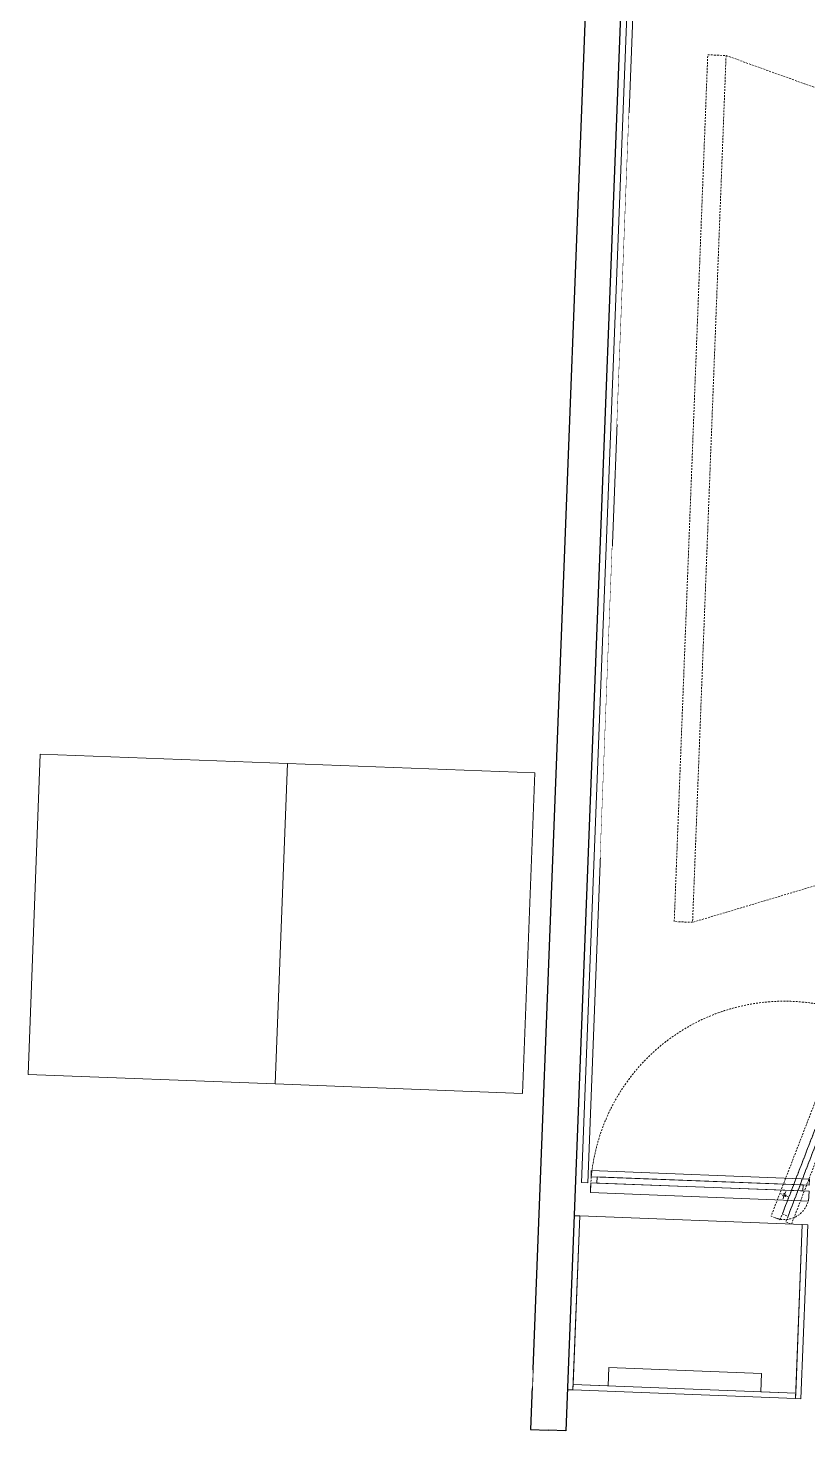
# Model space of a CAD drawing. Header units: millimetres. Extents: x 32078 to 83548, y -4690 to 56252.
# Drawn here: x 36870 to 39422, y 18863 to 23456 of the extents above; entities that cross this region are included whole.
import ezdxf

# ---------------------------------------------------------------- set-up
doc = ezdxf.new("R2010")
doc.units = ezdxf.units.MM
doc.header["$MEASUREMENT"] = 0
doc.linetypes.add('DGN Style 2', pattern=[10, 6, -4])
for name, color, linetype, lineweight in [('E-ELEC-EQPM', 71, 'Continuous', 13), ('EQPM-FIXD', 62, 'Continuous', 13), ('EQPM-OVHD', 62, 'DGN Style 2', 13), ('FIXT-JNRY-FULL', 6, 'Continuous', 0), ('FIXT-JNRY-PART', 42, 'Continuous', 0), ('PRTN-FULL', 6, 'Continuous', 30), ('WALL-LNIG', 1, 'Continuous', 0)]:
    doc.layers.add(name, color=color, linetype=linetype, lineweight=lineweight)

# ---------------------------------------------------------------- blocks, each defined once
blk = doc.blocks.new('*U95')
at = {"color": 0, "linetype": 'ByBlock', "lineweight": -2, "flags": 128}
for points in [[(-355.8, 49.8), (358.5, 22.2), (357.7, 2.2), (-356.6, 29.8), (-355.8, 49.8)], [(-357.4, 9.8), (357, -17.8), (355.7, -49.8), (-358.6, -22.2), (-357.4, 9.8)], [(-336.6, 29), (337.9, 3), (337.1, -17), (-337.4, 9), (-336.6, 29)]]:
    blk.add_lwpolyline(points, close=True, dxfattribs=at)
blk = doc.blocks.new('*U184')
at = {"color": 0, "linetype": 'ByBlock', "lineweight": -2}
blk.add_wipeout([(-26.4, 712.4), (-81.2, -706.6), (68.6, -712.4), (123.5, 706.6)], dxfattribs=at)
blk.add_wipeout([(-34.1, 512.5), (-73.5, -506.7), (-123.5, -504.8), (-84.1, 514.4)], dxfattribs=at)
blk = doc.blocks.new('*U185')
at = {"color": 0, "linetype": 'ByBlock', "lineweight": -2}
blk.add_wipeout([(-26.4, 712.4), (-81.2, -706.6), (68.6, -712.4), (123.5, 706.6)], dxfattribs=at)
blk.add_wipeout([(-34.1, 512.5), (-73.5, -506.7), (-123.5, -504.8), (-84.1, 514.4)], dxfattribs=at)
blk = doc.blocks.new('*U186')
at = {"color": 0, "linetype": 'ByBlock', "lineweight": -2}
for p, q in [((188.4, -274.5), (165.1, -265.5)), ((181.3, -258.4), (172.3, -281.7))]:
    blk.add_line(p, q, dxfattribs=at)
at = {"color": 0, "linetype": 'ByBlock', "lineweight": -2, "flags": 128}
for points in [[(162.9, -350.4), (420.3, 316.5), (390.4, 328), (133.1, -338.9), (162.9, -350.4)], [(188.8, -339), (431.8, 290.7), (413.1, 298), (170.1, -331.8), (188.8, -339)], [(200.2, -364.8), (457.6, 302.1), (439, 309.3), (181.6, -357.6), (200.2, -364.8)]]:
    blk.add_lwpolyline(points, close=True, dxfattribs=at)
at = {"color": 0, "linetype": 'ByBlock', "lineweight": -2}
blk.add_circle((176.8, -270), 5, dxfattribs=at)
at = {"color": 0, "linetype": 'ByBlock', "lineweight": -2, "extrusion": (0, 0, -1)}
for radius, start, end in [(634.9, 2.2131, 111.1036), (80, 182.2131, 291.1036)]:
    blk.add_arc((-176.8, -270), radius, start, end, dxfattribs=at)
blk = doc.blocks.new('Server stack10 - Server stack-7937850-GA PLAN - LEVEL 11')
at = {"layer": 'E-ELEC-EQPM'}
for p, q in [((-44088.1, 20053.2), (-44898.1, 20053.2)), ((-44898.1, 20053.2), (-44898.1, 19003.2)), ((-43278.1, 20053.2), (-44088.1, 20053.2)), ((-44088.1, 20053.2), (-44088.1, 19003.2)), ((-44088.1, 19003.2), (-44088.1, 20053.2)), ((-43278.1, 19003.2), (-43278.1, 20053.2)), ((-44898.1, 19003.2), (-44088.1, 19003.2)), ((-44088.1, 19003.2), (-43278.1, 19003.2))]:
    blk.add_line(p, q, dxfattribs=at)

msp = doc.modelspace()

# ---------------------------------------------------------------- linework, layer by layer
at = {"layer": 'EQPM-OVHD', "linetype": 'DGN Style 2', "lineweight": 0}
for p, q in [((39154.5, 23366.6), (43398.4, 21834.6)), ((43393.5, 21828.9), (39044.8, 20528.7))]:
    msp.add_line(p, q, dxfattribs=at)
at = {"layer": 'EQPM-OVHD', "linetype": 'DGN Style 2', "lineweight": 0, "flags": 128}
msp.add_lwpolyline([(39094.5, 23368.9), (39154.5, 23366.6), (39044.8, 20528.7), (38984.8, 20531), (39094.5, 23368.9)], close=True, dxfattribs=at)
at = {"layer": 'FIXT-JNRY-FULL', "flags": 128}
for points in [[(38653.4, 18997.7), (38635.4, 18998.4), (38657.4, 19568), (38675.4, 19567.3), (38653.4, 18997.7)], [(39382.4, 18987.5), (39268, 18991.9), (39270.4, 19051.9), (38770.7, 19071.2), (38768.4, 19011.3), (38654.1, 19015.7), (38675.4, 19567.3), (39403.7, 19539.1), (39382.4, 18987.5)], [(39399.7, 18968.8), (39381.7, 18969.5), (39403.7, 19539.1), (39421.7, 19538.4), (39399.7, 18968.8)], [(38653.4, 18997.7), (38654.1, 19015.7), (39382.4, 18987.5), (39381.7, 18969.5), (38653.4, 18997.7)]]:
    msp.add_lwpolyline(points, close=True, dxfattribs=at)
at = {"layer": 'PRTN-FULL'}
for p, q in [((38730.5, 24464.8), (38514.3, 18868)), ((38842, 24344.4), (38630.2, 18863.5)), ((38514.3, 18868), (38572.2, 18865.7)), ((38630.2, 18863.5), (38572.2, 18865.7))]:
    msp.add_line(p, q, dxfattribs=at)
at = {"layer": 'WALL-LNIG', "flags": 128}
msp.add_lwpolyline([(38681.6, 19677.1), (38862, 24343.6), (38882, 24342.9), (38701.6, 19676.3), (38681.6, 19677.1)], close=True, dxfattribs=at)

# ---------------------------------------------------------------- block references
at = {"layer": 'E-ELEC-EQPM', "rotation": 357.816525054261}
msp.add_blockref('Server stack10 - Server stack-7937850-GA PLAN - LEVEL 11', (81011.1, -669.6), dxfattribs=at)
at = {"layer": 'FIXT-JNRY-FULL', "color": 251, "linetype": 'DGN Style 2'}
msp.add_blockref('*U186', (39168.6, 19905.5), dxfattribs=at)
at = {"layer": 'FIXT-JNRY-FULL'}
msp.add_blockref('*U95', (39069, 19666.1), dxfattribs=at)

# ---------------------------------------------------------------- next in the draw order: block references
at = {"layer": 'EQPM-FIXD', "linetype": 'Continuous', "lineweight": 0}
msp.add_blockref('*U184', (38921.1, 22664.3), dxfattribs=at)

# ---------------------------------------------------------------- next in the draw order: wipeouts: each hides what was drawn before it
msp.add_wipeout([(37889.9, 19027.2), (38519.5, 19002.9), (38521.8, 19062.8), (37892.3, 19087.1)]).dxf.layer = 'FIXT-JNRY-PART'

# ---------------------------------------------------------------- next in the draw order: block references
msp.add_blockref('*U185', (38866.2, 21245.3), dxfattribs=at)

doc.saveas('drawing.dxf')
